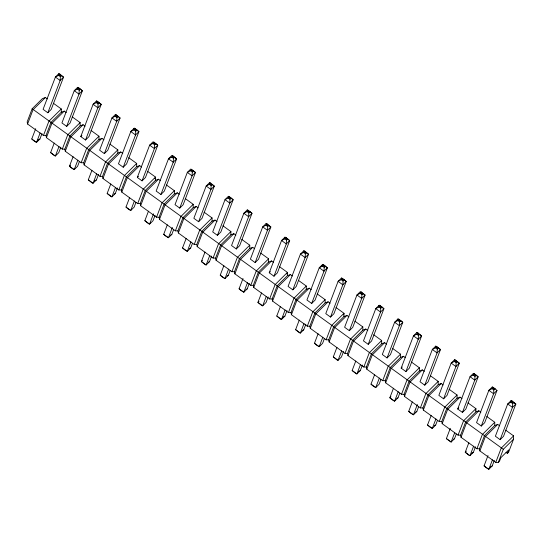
<?xml version="1.0" encoding="UTF-8"?>
<svg xmlns="http://www.w3.org/2000/svg" width="543" height="543" viewBox="0 0 543 543"><rect width="100%" height="100%" fill="white"/><g stroke="black" fill="none" stroke-linecap="round" stroke-linejoin="round"><path stroke-width="0.81" d="M85.088 126.173L83.106 124.741L80.133 125.84L69.857 136.008L64.841 149.135L62.296 149.115L46.42 137.637L45.999 135.519L51.008 122.385L61.291 112.218L61.291 108.973L53.357 103.238M80.133 125.84L80.14 122.596L72.199 116.86M122.786 153.418L120.797 151.986L117.824 153.078L107.548 163.246L102.532 176.38L99.993 176.353L84.111 164.882L83.69 162.757L88.706 149.624L98.982 139.463L98.982 136.218L91.048 130.476M117.824 153.078L117.831 149.841L109.89 144.099M160.477 180.656L158.488 179.224L155.515 180.324L145.239 190.491L140.223 203.618L137.684 203.598L121.802 192.12L121.381 190.002L126.397 176.869L136.673 166.701L136.68 163.457L128.739 157.721M155.515 180.324L155.522 177.079L147.581 171.344M198.168 207.901L196.179 206.469L193.213 207.562L182.93 217.729L177.921 230.863L175.375 230.836L159.493 219.365L159.072 217.241L164.088 204.107L174.364 193.946L174.371 190.702L166.429 184.959M193.213 207.562L193.213 204.324L185.278 198.582M235.859 235.146L233.877 233.707L230.904 234.807L220.621 244.974L215.612 258.101L213.066 258.081L197.19 246.603L196.763 244.486L201.779 231.352L212.055 221.184L212.062 217.94L204.12 212.204M230.904 234.807L230.904 231.562L222.969 225.827M273.55 262.384L271.568 260.952L268.595 262.045L258.319 272.213L253.303 285.346L250.757 285.319L234.881 273.848L234.454 271.724L239.47 258.59L249.746 248.429L249.753 245.185L241.811 239.449M268.595 262.045L268.595 258.807L260.66 253.065M311.241 289.629L309.259 288.19L306.286 289.29L296.01 299.458L290.994 312.585L288.448 312.564L272.572 301.087L272.145 298.969L277.161 285.835L287.437 275.668L287.444 272.423L279.502 266.688M306.286 289.29L306.293 286.046L298.351 280.31M348.932 316.868L346.95 315.435L343.977 316.528L333.701 326.696L328.685 339.83L326.139 339.803L310.263 328.332L309.836 326.207L314.852 313.073L325.135 302.913L325.135 299.668L317.2 293.933M343.977 316.528L343.984 313.291L336.042 307.548M386.63 344.113L384.641 342.674L381.668 343.773L371.392 353.941L366.376 367.075L363.83 367.048L347.954 355.57L347.534 353.452L352.543 340.318L362.826 330.151L362.826 326.906L354.891 321.171M381.668 343.773L381.675 340.529L373.733 334.793M424.321 371.351L422.332 369.919L419.359 371.018L409.083 381.179L404.067 394.313L401.528 394.286L385.645 382.815L385.225 380.691L390.241 367.557L400.517 357.396L400.517 354.151L392.582 348.416M419.359 371.018L419.366 367.774L411.424 362.032M462.012 398.596L460.023 397.157L457.05 398.257L446.774 408.424L441.758 421.558L439.219 421.531L423.336 410.053L422.916 407.936L427.932 394.802L438.208 384.634L438.215 381.396L430.273 375.654M457.05 398.257L457.057 395.012L449.115 389.277M499.703 425.834L497.714 424.402L494.748 425.502L484.465 435.662L479.455 448.796L476.91 448.776L461.027 437.298L460.607 435.174L465.623 422.047L475.899 411.879L475.906 408.635L467.964 402.899M494.748 425.502L494.748 422.257L486.813 416.515M506.035 452.462L507.386 453.432L508.574 452.251L513.59 439.117L513.597 435.88L505.655 430.137M61.644 75.429L60.375 76.685L60.158 80.493L47.832 112.761L43.087 109.326L55.406 77.058L58.8 73.705L59.866 74.14L63.545 77.14L51.225 109.408L47.832 112.761M80.493 89.052L79.224 90.308L79 94.109L66.68 126.383L61.929 122.949L74.255 90.681L77.642 87.328L78.715 87.762L82.393 90.756L70.074 123.03L66.68 126.383M99.342 102.668L98.066 103.93L97.849 107.731L85.529 140.006L80.778 136.571L93.097 104.304L96.491 100.944L97.557 101.385L101.242 104.378L88.916 136.646L85.529 140.006M118.184 116.29L116.915 117.546L116.697 121.354L104.371 153.621L99.62 150.194L111.946 117.919L115.34 114.566L116.406 115.007L120.084 118.001L107.765 150.268L104.371 153.621M137.033 129.913L135.757 131.168L135.54 134.976L123.22 167.244L118.469 163.81L130.795 131.542L134.182 128.189L135.248 128.623L138.933 131.623L126.607 163.891L123.22 167.244M155.875 143.535L154.606 144.791L154.388 148.592L142.062 180.867L137.318 177.432L149.637 145.164L153.031 141.811L154.097 142.246L157.775 145.239L145.456 177.513L142.062 180.867M174.724 157.151L173.455 158.413L173.231 162.214L160.911 194.489L156.16 191.055L168.486 158.787L171.873 155.434L172.939 155.868L176.624 158.861L164.298 191.136L160.911 194.489M193.566 170.773L192.297 172.036L192.079 175.837L179.753 208.105L175.009 204.677L187.328 172.403L190.722 169.049L191.788 169.491L195.466 172.484L183.147 204.752L179.753 208.105M212.415 184.396L211.146 185.652L210.922 189.459L198.602 221.727L193.851 218.293L206.177 186.025L209.564 182.672L210.636 183.106L214.315 186.106L201.989 218.374L198.602 221.727M231.264 198.019L229.988 199.274L229.77 203.082L217.444 235.35L212.7 231.915L225.019 199.648L228.413 196.294L229.479 196.729L233.164 199.722L220.838 231.997L217.444 235.35M250.106 211.641L248.837 212.897L248.619 216.698L236.293 248.972L231.542 245.538L243.868 213.27L247.255 209.917L248.327 210.351L252.006 213.345L239.687 245.619L236.293 248.972M268.955 225.257L267.679 226.519L267.461 230.32L255.142 262.588L250.391 259.16L262.717 226.886L266.104 223.533L267.17 223.974L270.855 226.967L258.529 259.235L255.142 262.588M287.797 238.879L286.528 240.135L286.31 243.943L273.984 276.211L269.24 272.783L281.559 240.508L284.953 237.155L286.018 237.59L289.697 240.59L277.378 272.857L273.984 276.211M306.646 252.502L305.37 253.757L305.152 257.565L292.833 289.833L288.082 286.399L300.408 254.131L303.795 250.778L304.861 251.212L308.546 254.212L296.22 286.48L292.833 289.833M325.488 266.124L324.219 267.38L324.001 271.181L311.675 303.456L306.931 300.021L319.25 267.753L322.644 264.4L323.709 264.835L327.388 267.828L315.069 300.103L311.675 303.456M344.337 279.74L343.067 281.002L342.843 284.803L330.524 317.071L325.773 313.644L338.099 281.369L341.486 278.016L342.558 278.457L346.237 281.45L333.911 313.718L330.524 317.071M363.179 293.363L361.91 294.618L361.692 298.426L349.366 330.694L344.622 327.266L356.941 294.992L360.335 291.639L361.4 292.08L365.079 295.073L352.76 327.341L349.366 330.694M382.028 306.985L380.758 308.241L380.541 312.049L368.215 344.316L363.464 340.882L375.79 308.614L379.177 305.261L380.249 305.695L383.928 308.695L371.609 340.963L368.215 344.316M400.877 320.608L399.6 321.863L399.383 325.664L387.064 357.939L382.313 354.504L394.632 322.237L398.026 318.884L399.091 319.318L402.777 322.311L390.451 354.586L387.064 357.939M419.719 334.223L418.449 335.486L418.232 339.287L405.906 371.561L401.162 368.127L413.481 335.859L416.875 332.499L417.94 332.94L421.619 335.934L409.3 368.202L405.906 371.561M438.568 347.846L437.291 349.101L437.074 352.909L424.755 385.177L420.004 381.749L432.33 349.475L435.717 346.122L436.782 346.563L440.468 349.556L428.142 381.824L424.755 385.177M457.41 361.468L456.14 362.724L455.923 366.532L443.597 398.8L438.853 395.365L451.172 363.097L454.566 359.744L455.631 360.179L459.31 363.179L446.991 395.447L443.597 398.8M476.259 375.091L474.989 376.347L474.765 380.148L462.446 412.422L457.695 408.988L470.021 376.72L473.408 373.367L474.48 373.801L478.159 376.794L465.833 409.069L462.446 412.422M495.101 388.707L493.831 389.969L493.614 393.77L481.288 426.045L476.544 422.61L488.863 390.342L492.257 386.983L493.322 387.424L497.001 390.417L484.682 422.685L481.288 426.045M513.95 402.329L512.68 403.592L512.456 407.393L500.137 439.66L495.386 436.233L507.712 403.958L511.099 400.605L512.171 401.046L515.85 404.04L503.524 436.307L500.137 439.66M47.397 98.935L45.415 97.502L42.442 98.595L32.166 108.763L27.15 121.897L27.578 124.014L43.454 135.492L45.999 135.519M27.578 124.014L33.021 109.761L45.415 97.502M42.028 133.497L39.91 139.042L36.517 142.395L33.673 140.671L31.772 138.96L35.702 128.664M58.196 75.28L58.8 73.705L63.545 77.14L60.158 80.493L55.406 77.058L58.596 75.402L59.866 74.14M40.148 132.886L36.517 142.395L31.772 138.96M43.454 135.492L48.897 121.238L61.291 108.973M46.42 137.637L51.863 123.383L64.264 111.118L66.246 112.557M60.87 147.119L58.753 152.658L55.366 156.017L54.3 155.576L50.614 152.583L54.246 143.081M58.997 146.508L55.366 156.017L50.614 152.583M62.296 149.115L67.739 134.861L80.14 122.596M83.69 162.757L81.145 162.73L65.269 151.259L70.712 137.006L83.106 124.741M73.095 156.696L69.463 166.206L71.364 167.909L74.208 169.633L77.601 166.28L79.414 161.529M77.839 160.131L74.208 169.633L69.463 166.206L70.522 165.153M81.145 162.73L86.588 148.477L98.982 136.218M84.111 164.882L89.554 150.621L101.955 138.363L103.937 139.795M98.561 174.357L96.45 179.903L93.057 183.256L91.991 182.821L88.305 179.821L91.937 170.319M96.688 173.753L93.057 183.256L88.305 179.821M99.993 176.353L105.437 162.099L117.831 149.841M121.381 190.002L118.836 189.975L102.96 178.498L108.403 164.244L120.797 151.986M117.41 187.98L115.292 193.525L111.906 196.878L110.833 196.437L107.154 193.444L110.786 183.941M133.585 129.763L134.182 128.189L138.933 131.623L135.54 134.976L130.795 131.542L133.978 129.886L135.248 128.623M115.53 187.376L111.906 196.878L107.154 193.444M118.836 189.975L124.279 175.722L136.68 163.457M121.802 192.12L127.245 177.866L139.646 165.601L141.628 167.04M135.954 202.39L134.141 207.141L130.748 210.501L127.904 208.777L126.003 207.066L129.628 197.564M134.379 200.991L130.748 210.501L126.003 207.066M137.684 203.598L143.128 189.344L155.522 177.079L154.918 178.661M159.072 217.241L156.527 217.22L140.651 205.743L146.094 191.489L158.488 179.224M155.101 215.218L152.983 220.763L149.596 224.116L148.524 223.682L144.845 220.689L148.477 211.179M153.526 213.82L149.596 224.116L144.845 220.689M156.527 217.22L161.97 202.96L174.371 190.702M159.493 219.365L164.936 205.105L177.337 192.846L179.319 194.279M173.645 229.635L171.832 234.386L168.439 237.739L165.595 236.015L163.694 234.304L167.319 224.802M172.375 227.442L168.439 237.739L163.694 234.304M175.375 230.836L180.819 216.582L193.213 204.324M196.763 244.486L194.218 244.459L178.342 232.981L183.785 218.727L196.179 206.469M192.494 243.257L190.674 248.008L187.287 251.361L184.437 249.637L182.536 247.927L186.168 238.425M190.919 241.859L187.287 251.361L182.536 247.927M194.218 244.459L199.661 230.205L212.062 217.94M197.19 246.603L202.634 232.35L215.028 220.085L217.01 221.524M205.01 252.047L201.385 261.55L205.064 264.543L206.13 264.984L209.523 261.631L211.641 256.086M209.761 255.475L206.13 264.984L201.385 261.55L202.444 260.504M213.066 258.081L218.51 243.827L230.904 231.562M234.454 271.724L231.909 271.704L216.033 260.226L221.476 245.972L233.877 233.707M230.184 270.495L228.365 275.247L224.978 278.6L222.128 276.876L220.227 275.172L223.859 265.663M228.61 269.097L224.978 278.6L220.227 275.172M231.909 271.704L237.352 257.443L249.753 245.185M234.881 273.848L240.325 259.588L252.719 247.33L254.708 248.762M249.332 283.324L247.214 288.869L243.827 292.222L240.977 290.498L239.076 288.788L243.006 278.498M247.452 282.72L243.827 292.222L239.076 288.788M250.757 285.319L256.201 271.066L268.595 258.807M272.145 298.969L269.606 298.942L253.724 287.464L259.167 273.21L271.568 260.952M261.55 292.908L257.918 302.41L261.604 305.41L262.669 305.845L266.063 302.492L268.181 296.946M266.301 296.342L262.669 305.845L257.918 302.41L258.984 301.365M269.606 298.942L275.05 284.688L287.444 272.423L286.84 274.011M272.572 301.087L278.016 286.833L290.41 274.568L292.399 276.007M287.023 310.569L284.905 316.114L281.518 319.467L280.446 319.026L276.767 316.033L280.398 306.53M285.143 309.958L281.518 319.467L276.767 316.033M288.448 312.564L293.892 298.311L306.293 286.046M309.836 326.207L307.297 326.187L291.415 314.709L296.858 300.455L309.259 288.19M305.872 324.191L303.754 329.73L300.36 333.083L299.295 332.649L295.616 329.655L299.241 320.153M322.04 265.975L322.644 264.4L327.388 267.828L324.001 271.181L319.25 267.753L322.44 266.09L323.709 264.835M303.992 323.58L300.36 333.083L295.616 329.655M307.297 326.187L312.741 311.926L325.135 299.668M310.263 328.332L315.707 314.071L328.101 301.813L330.09 303.245M324.415 338.601L322.596 343.352L319.209 346.705L316.359 344.981L314.458 343.278L318.089 333.769M322.834 337.203L319.209 346.705L314.458 343.278M326.139 339.803L331.583 325.549L343.984 313.291L343.38 314.872M347.534 353.452L344.988 353.425L329.112 341.947L334.556 327.694L346.95 315.435M343.563 351.43L341.445 356.975L338.051 360.328L336.986 359.894L333.307 356.894L336.931 347.391M341.683 350.826L338.051 360.328L333.307 356.894M344.988 353.425L350.432 339.171L362.826 326.906M347.954 355.57L353.398 341.316L365.799 329.058L367.781 330.49M362.405 365.052L360.287 370.597L356.9 373.951L355.835 373.509L352.149 370.516L355.78 361.014M378.58 306.836L379.177 305.261L383.928 308.695L380.541 312.049L375.79 308.614L378.973 306.958L380.249 305.695M360.532 364.441L356.9 373.951L352.149 370.516M363.83 367.048L369.274 352.794L381.675 340.529M385.225 380.691L382.679 380.67L366.803 369.192L372.247 354.939L384.641 342.674M380.948 379.462L379.136 384.213L375.742 387.566L372.898 385.849L370.998 384.139L374.629 374.636M397.422 320.458L398.026 318.884M379.374 378.064L375.742 387.566L370.998 384.139M382.679 380.67L388.123 366.416L400.517 354.151M385.645 382.815L391.089 368.561L403.49 356.296L405.472 357.728M393.471 388.252L389.84 397.761L391.741 399.465L394.591 401.189L397.985 397.836L399.797 393.084M398.223 391.686L394.591 401.189L389.84 397.761L390.906 396.709M401.528 394.286L406.972 380.032L419.366 367.774M422.916 407.936L420.37 407.908L404.494 396.431L409.938 382.177L422.332 369.919M418.639 406.707L416.827 411.458L413.44 414.811L410.589 413.087L408.689 411.377L412.32 401.874M417.37 404.515L413.44 414.811L408.689 411.377M420.37 407.908L425.814 393.655L438.215 381.396M423.336 410.053L428.78 395.799L441.181 383.541L443.163 384.973M437.488 420.33L435.676 425.081L432.282 428.434L429.438 426.71L427.538 424.999L431.162 415.497M435.914 418.931L432.282 428.434L427.538 424.999M439.219 421.531L444.663 407.277L457.057 395.012M460.607 435.174L458.061 435.153L442.185 423.676L447.629 409.422L460.023 397.157M456.337 433.945L454.518 438.696L451.131 442.056L446.38 438.622L450.31 428.325M454.756 432.547L451.131 442.056L446.38 438.622M458.061 435.153L463.505 420.9L475.906 408.635L475.301 410.216M461.027 437.298L466.471 423.045L478.872 410.779L480.854 412.212M468.853 442.735L465.229 452.244L468.908 455.238L469.973 455.672L473.367 452.319L475.485 446.774M473.605 446.17L469.973 455.672L465.229 452.244L466.288 451.192M476.91 448.776L482.354 434.515L494.748 422.257M507.386 453.432L508.743 449.869L500.85 457.674L499.492 461.238L498.298 462.419L495.752 462.392L479.876 450.921L485.32 436.66L497.714 424.402M494.327 460.396L492.209 465.942L488.822 469.295L485.971 467.571L484.071 465.86L488.001 455.563M510.501 402.18L511.099 400.605L515.85 404.04L512.456 407.393L507.712 403.958L510.895 402.302L512.171 401.046M492.453 459.792L488.822 469.295L484.071 465.86M495.752 462.392L501.196 448.138L513.597 435.88M498.298 462.419L503.313 449.285L513.59 439.117M77.642 87.328L82.393 90.756L79 94.109L74.255 90.681L77.439 89.018L78.715 87.762M96.491 100.944L101.242 104.378L97.849 107.731L93.097 104.304L96.287 102.641L97.557 101.385M80.778 136.571L81.905 135.451M115.34 114.566L120.084 118.001L116.697 121.354L111.946 117.919L115.13 116.263L116.406 115.007M154.388 142.789L157.775 145.239L154.388 148.592L149.637 145.164L152.827 143.501L154.097 142.246M137.318 177.432L138.445 176.312M173.909 156.9L176.624 158.861L173.231 162.214L168.486 158.787L171.669 157.124L172.939 155.868M192.758 170.522L195.466 172.484L192.079 175.837L187.328 172.403L190.518 170.746L191.788 169.491M212.279 184.634L214.315 186.106L210.922 189.459L206.177 186.025L209.36 184.369L210.636 183.106M231.807 198.745L233.164 199.722L229.77 203.082L225.019 199.648L228.209 197.985L229.479 196.729M247.255 209.917L252.006 213.345L248.619 216.698L243.868 213.27L247.051 211.607L248.327 210.351M266.104 223.533L270.855 226.967L267.461 230.32L262.717 226.886L265.9 225.23L267.17 223.974M284.953 237.155L289.697 240.59L286.31 243.943L281.559 240.508L284.749 238.852L286.018 237.59M269.24 272.783L270.366 271.663M303.795 250.778L308.546 254.212L305.152 257.565L300.408 254.131L303.591 252.475L304.861 251.212M341.486 278.016L346.237 281.45L342.843 284.803L338.099 281.369L341.282 279.713L342.558 278.457M361.014 292.127L365.079 295.073L361.692 298.426L356.941 294.992L360.131 293.335L361.4 292.08M400.062 320.35L402.777 322.311L399.383 325.664L394.632 322.237L397.822 320.574L399.091 319.318M419.583 334.461L421.619 335.934L418.232 339.287L413.481 335.859L416.664 334.196L417.94 332.94M401.162 368.127L402.288 367.007M435.717 346.122L440.468 349.556L437.074 352.909L432.33 349.475L435.513 347.819L436.782 346.563M454.566 359.744L459.31 363.179L455.923 366.532L451.172 363.097L454.362 361.441L455.631 360.179M476.802 375.817L478.159 376.794L474.765 380.148L470.021 376.72L473.204 375.057L474.48 373.801M457.695 408.988L458.828 407.868M497.001 390.417L493.614 393.77L488.863 390.342L492.053 388.679L493.322 387.424M37.996 140.033L39.91 139.042M94.536 180.9L96.45 179.903M114.016 194.184L115.292 193.525M170.556 235.051L171.832 234.386M189.405 248.674L190.674 248.008M208.247 262.289L209.523 261.631M227.096 275.912L228.365 275.247M245.938 289.534L247.214 288.869M282.998 317.105L284.905 316.114M302.478 330.395L303.754 329.73M358.38 371.588L360.287 370.597M396.709 398.501L397.985 397.836M415.551 412.123L416.827 411.458M434.4 425.739L435.676 425.081M453.242 439.362L454.518 438.696M471.453 453.317L473.367 452.319M490.302 466.939L492.209 465.942M61.291 112.218L64.264 111.118M98.982 139.463L101.955 138.363M136.673 166.701L139.646 165.601M174.364 193.946L177.337 192.846M212.055 221.184L215.028 220.085M249.746 248.429L252.719 247.33M287.437 275.668L290.41 274.568M325.135 302.913L328.101 301.813M362.826 330.151L365.799 329.058M400.517 357.396L403.49 356.296M438.208 384.634L441.181 383.541M475.899 411.879L478.872 410.779M503.313 449.285L32.166 108.763M209.564 182.672L210.922 183.656M228.413 196.294L230.449 197.767M416.875 332.499L418.225 333.483M473.408 373.367L475.444 374.833M492.257 386.983L494.972 388.944M59.228 74.771L61.013 76.061M78.077 88.394L79.855 89.676M96.925 102.009L98.704 103.299M115.768 115.632L117.546 116.921M134.616 129.254L136.395 130.544M153.459 142.877L155.244 144.16M172.307 156.499L174.086 157.782M191.15 170.115L192.935 171.405M209.998 183.738L211.777 185.027M228.847 197.36L230.626 198.643M247.689 210.983L249.468 212.265M266.538 224.598L268.317 225.888M285.38 238.221L287.166 239.511M304.229 251.843L306.008 253.126M323.071 265.466L324.857 266.749M341.92 279.082L343.699 280.371M360.762 292.704L362.548 293.994M379.611 306.327L381.39 307.616M398.46 319.949L400.239 321.232M417.302 333.565L419.087 334.855M436.151 347.187L437.93 348.477M454.993 360.81L456.778 362.1M473.842 374.432L475.62 375.715M492.684 388.048L494.469 389.338M511.533 401.671L513.311 402.96M58.596 75.402L60.375 76.685M77.439 89.018L79.224 90.308M96.287 102.641L98.066 103.93M115.13 116.263L116.915 117.546M133.978 129.886L135.757 131.168M152.827 143.501L154.606 144.791M171.669 157.124L173.455 158.413M190.518 170.746L192.297 172.036M209.36 184.369L211.146 185.652M228.209 197.985L229.988 199.274M247.051 211.607L248.837 212.897M265.9 225.23L267.679 226.519M284.749 238.852L286.528 240.135M303.591 252.475L305.37 253.757M322.44 266.09L324.219 267.38M341.282 279.713L343.067 281.002M360.131 293.335L361.91 294.618M378.973 306.958L380.758 308.241M397.822 320.574L399.6 321.863M416.664 334.196L418.449 335.486M435.513 347.819L437.291 349.101M454.362 361.441L456.14 362.724M473.204 375.057L474.989 376.347M492.053 388.679L493.831 389.969M510.895 402.302L512.68 403.592M479.455 448.796L479.876 450.921M441.758 421.558L442.185 423.676M404.067 394.313L404.494 396.431M366.376 367.075L366.803 369.192M328.685 339.83L329.112 341.947M290.994 312.585L291.415 314.709M253.303 285.346L253.724 287.464M215.612 258.101L216.033 260.226M177.921 230.863L178.342 232.981M140.223 203.618L140.651 205.743M102.532 176.38L102.96 178.498M64.841 149.135L65.269 151.259"/></g></svg>
